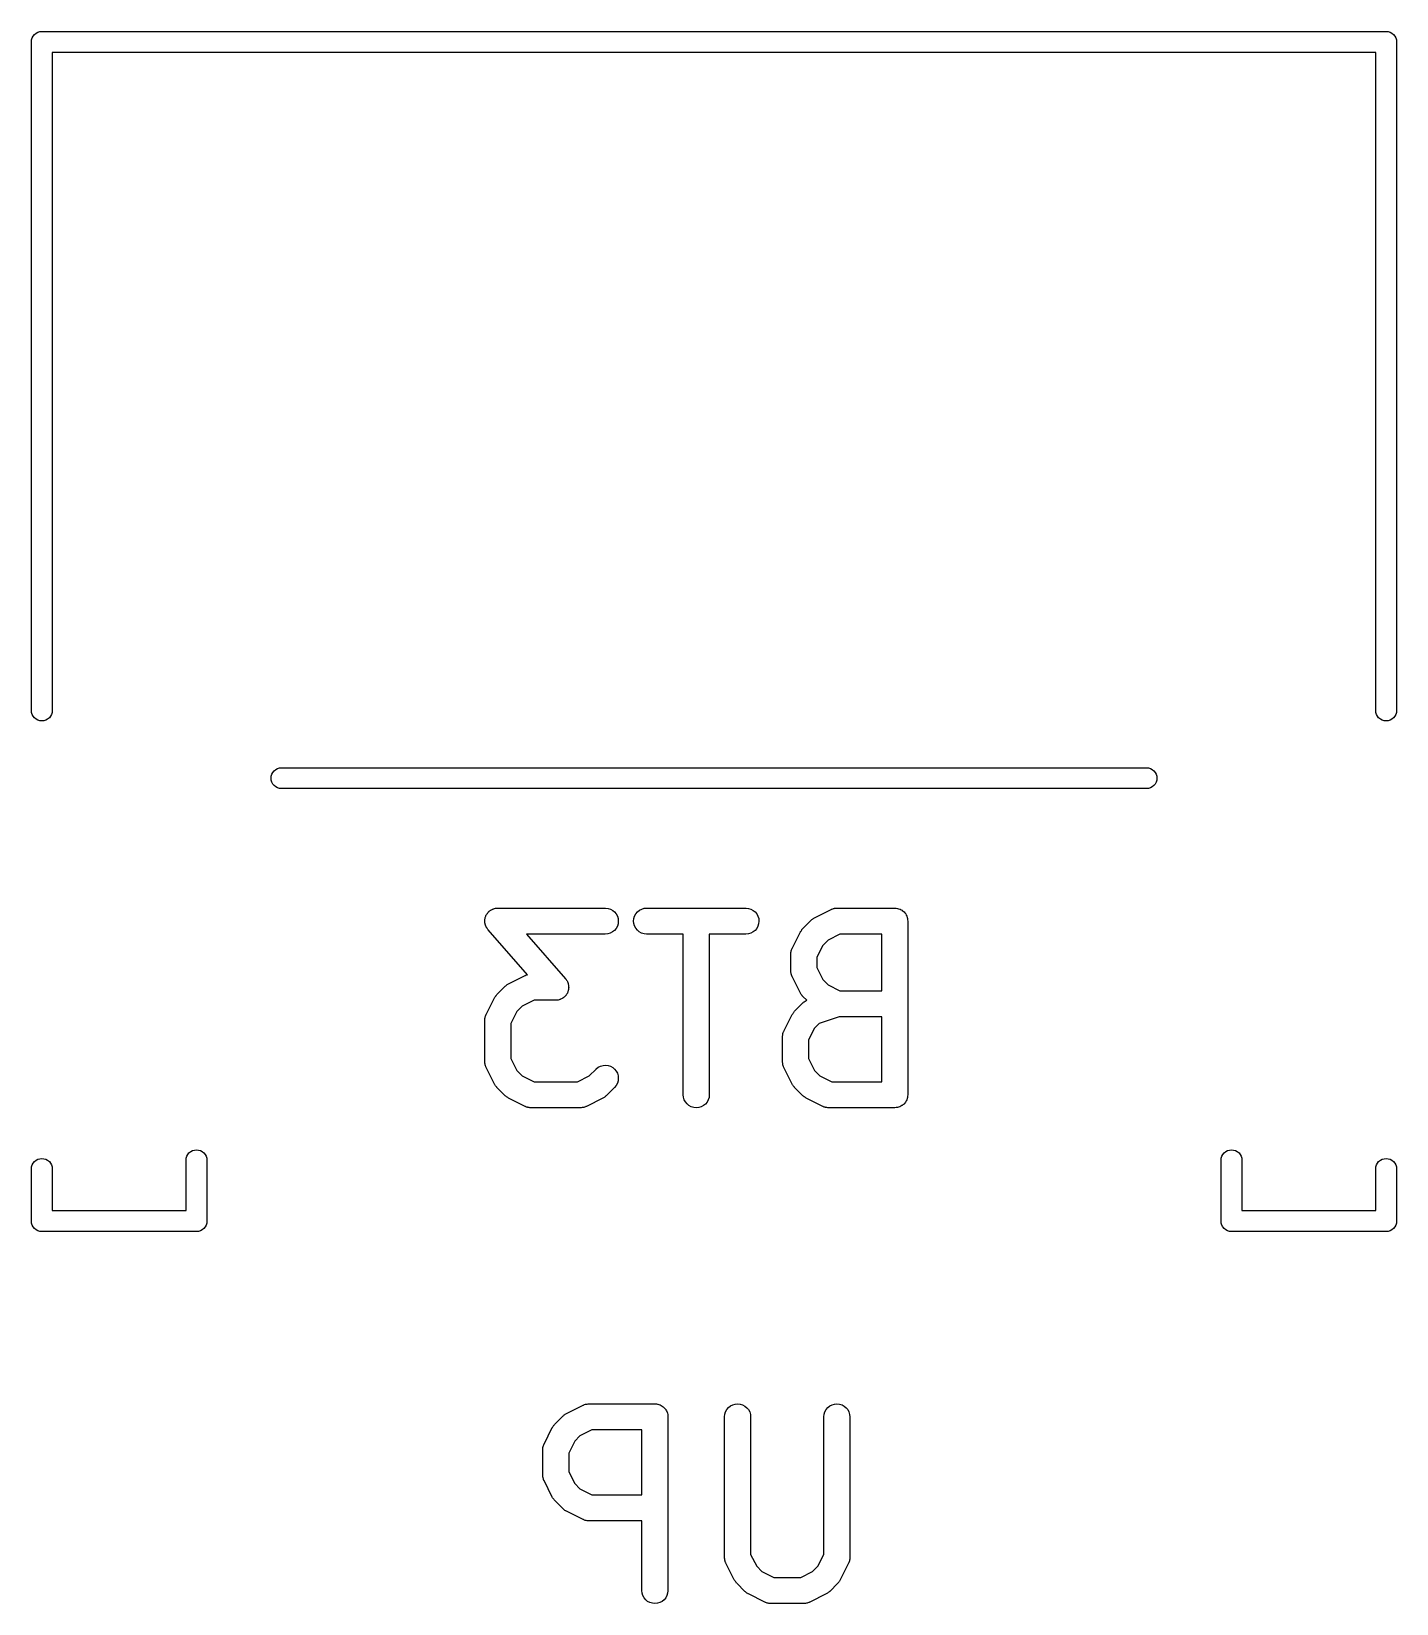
# Model space of a CAD drawing. Extents: x 76.2 to 143.2, y -85.8 to -53.5.
# Drawn here: x 109.93 to 117.79, y -71.42 to -62.36 of the extents above; entities that cross this region are included whole.
import ezdxf

# ---------------------------------------------------------------- set-up
doc = ezdxf.new("R2010")
doc.units = 0
doc.layers.add('BLACK', color=7, linetype='CONTINUOUS')

msp = doc.modelspace()

# ---------------------------------------------------------------- linework, layer by layer
at = {"layer": 'BLACK', "linetype": 'CONTINUOUS'}
for p, q in [((109.957, -62.3739), (109.967, -62.3683)), ((109.967, -62.3683), (109.978, -62.3649)), ((109.978, -62.3649), (109.987, -62.364)), ((109.987, -62.364), (109.99, -62.3637)), ((109.987, -62.364), (109.987, -62.364)), ((109.99, -62.3637), (109.993, -62.364)), ((109.993, -62.364), (117.727, -62.364)), ((117.727, -62.364), (117.73, -62.3637)), ((117.73, -62.3637), (117.733, -62.364)), ((117.733, -62.364), (117.733, -62.364)), ((117.733, -62.364), (117.742, -62.3649)), ((117.742, -62.3649), (117.753, -62.3683)), ((117.753, -62.3683), (117.763, -62.3739)), ((109.93, -62.424), (109.931, -62.4122)), ((109.93, -62.427), (109.93, -62.424)), ((109.93, -66.2769), (109.93, -62.427)), ((109.931, -62.4122), (109.934, -62.4009)), ((109.934, -62.4009), (109.94, -62.3905)), ((109.94, -62.3905), (109.947, -62.3814)), ((109.947, -62.3814), (109.957, -62.3739)), ((117.763, -62.3739), (117.773, -62.3814)), ((117.773, -62.3814), (117.78, -62.3905)), ((117.78, -62.3905), (117.786, -62.4009)), ((117.786, -62.4009), (117.789, -62.4122)), ((117.789, -62.4122), (117.79, -62.424)), ((117.79, -62.424), (117.79, -62.4269)), ((117.79, -62.4269), (117.79, -66.2769)), ((117.67, -62.484), (110.05, -62.484)), ((110.05, -62.484), (110.05, -66.2769)), ((117.67, -66.2769), (117.67, -62.484)), ((109.931, -66.2858), (109.93, -66.2769)), ((109.934, -66.2971), (109.931, -66.2858)), ((109.94, -66.3075), (109.934, -66.2971)), ((109.947, -66.3166), (109.94, -66.3075)), ((109.957, -66.3241), (109.947, -66.3166)), ((109.967, -66.3297), (109.957, -66.3241)), ((109.978, -66.3331), (109.967, -66.3297)), ((109.99, -66.3343), (109.978, -66.3331)), ((110.002, -66.3331), (109.99, -66.3343)), ((110.013, -66.3297), (110.002, -66.3331)), ((110.023, -66.3241), (110.013, -66.3297)), ((110.033, -66.3166), (110.023, -66.3241)), ((110.04, -66.3075), (110.033, -66.3166)), ((110.046, -66.2971), (110.04, -66.3075)), ((110.049, -66.2858), (110.046, -66.2971)), ((110.05, -66.2769), (110.049, -66.2858)), ((117.671, -66.2858), (117.67, -66.2769)), ((117.674, -66.2971), (117.671, -66.2858)), ((117.68, -66.3075), (117.674, -66.2971)), ((117.687, -66.3166), (117.68, -66.3075)), ((117.697, -66.3241), (117.687, -66.3166)), ((117.707, -66.3297), (117.697, -66.3241)), ((117.718, -66.3331), (117.707, -66.3297)), ((117.73, -66.3343), (117.718, -66.3331)), ((117.742, -66.3331), (117.73, -66.3343)), ((117.753, -66.3297), (117.742, -66.3331)), ((117.763, -66.3241), (117.753, -66.3297)), ((117.773, -66.3166), (117.763, -66.3241)), ((117.78, -66.3075), (117.773, -66.3166)), ((117.786, -66.2971), (117.78, -66.3075)), ((117.789, -66.2858), (117.786, -66.2971)), ((117.79, -66.2769), (117.789, -66.2858)), ((111.32, -66.6305), (111.327, -66.6214)), ((111.327, -66.6214), (111.337, -66.6139)), ((111.337, -66.6139), (111.347, -66.6083)), ((111.347, -66.6083), (111.358, -66.6049)), ((111.358, -66.6049), (111.367, -66.604)), ((111.367, -66.604), (116.353, -66.604)), ((116.353, -66.604), (116.362, -66.6049)), ((116.362, -66.6049), (116.373, -66.6083)), ((116.373, -66.6083), (116.383, -66.6139)), ((116.383, -66.6139), (116.393, -66.6214)), ((116.393, -66.6214), (116.4, -66.6305)), ((111.31, -66.664), (111.311, -66.6522)), ((111.311, -66.6758), (111.31, -66.664)), ((111.311, -66.6522), (111.314, -66.6409)), ((111.314, -66.6871), (111.311, -66.6758)), ((111.314, -66.6409), (111.32, -66.6305)), ((111.32, -66.6975), (111.314, -66.6871)), ((111.327, -66.7066), (111.32, -66.6975)), ((111.337, -66.7141), (111.327, -66.7066)), ((111.347, -66.7197), (111.337, -66.7141)), ((116.383, -66.7141), (116.373, -66.7197)), ((116.393, -66.7066), (116.383, -66.7141)), ((116.4, -66.6975), (116.393, -66.7066)), ((116.4, -66.6305), (116.406, -66.6409)), ((116.406, -66.6871), (116.4, -66.6975)), ((116.406, -66.6409), (116.409, -66.6522)), ((116.409, -66.6758), (116.406, -66.6871)), ((116.409, -66.6522), (116.41, -66.664)), ((116.41, -66.664), (116.409, -66.6758)), ((111.358, -66.7231), (111.347, -66.7197)), ((111.367, -66.724), (111.358, -66.7231)), ((116.353, -66.724), (111.367, -66.724)), ((116.362, -66.7231), (116.353, -66.724)), ((116.373, -66.7197), (116.362, -66.7231)), ((112.553, -67.4446), (112.555, -67.4426)), ((112.555, -67.4426), (112.556, -67.4404)), ((112.556, -67.4404), (112.559, -67.437)), ((112.559, -67.437), (112.562, -67.4334)), ((112.562, -67.4334), (112.565, -67.4317)), ((112.565, -67.4317), (112.566, -67.4298)), ((112.566, -67.4298), (112.57, -67.4271)), ((112.57, -67.4271), (112.574, -67.4241)), ((112.574, -67.4241), (112.576, -67.4229)), ((112.576, -67.4229), (112.578, -67.4214)), ((112.578, -67.4214), (112.583, -67.4194)), ((112.583, -67.4194), (112.587, -67.4172)), ((112.587, -67.4172), (112.589, -67.4165)), ((112.589, -67.4165), (112.592, -67.4154)), ((112.592, -67.4154), (112.596, -67.4144)), ((112.596, -67.4144), (112.601, -67.413)), ((112.601, -67.413), (112.603, -67.4128)), ((112.603, -67.4128), (112.606, -67.4122)), ((112.606, -67.4122), (112.611, -67.412)), ((112.611, -67.412), (112.615, -67.4116)), ((112.615, -67.4116), (113.234, -67.4116)), ((113.234, -67.4116), (113.235, -67.4116)), ((113.235, -67.4116), (113.25, -67.4132)), ((113.25, -67.4132), (113.264, -67.4176)), ((113.264, -67.4176), (113.277, -67.4247)), ((113.277, -67.4247), (113.288, -67.4341)), ((113.288, -67.4341), (113.297, -67.4455)), ((113.41, -67.4446), (113.42, -67.4334)), ((113.42, -67.4334), (113.431, -67.4241)), ((113.431, -67.4241), (113.444, -67.4172)), ((113.444, -67.4172), (113.458, -67.413)), ((113.458, -67.413), (113.472, -67.4116)), ((113.472, -67.4116), (114.044, -67.4116)), ((114.044, -67.4116), (114.045, -67.4116)), ((114.045, -67.4116), (114.059, -67.4132)), ((114.059, -67.4132), (114.073, -67.4176)), ((114.073, -67.4176), (114.086, -67.4247)), ((114.086, -67.4247), (114.097, -67.4341)), ((114.097, -67.4341), (114.107, -67.4455)), ((114.439, -67.4671), (114.534, -67.4195)), ((114.534, -67.4195), (114.535, -67.419)), ((114.535, -67.419), (114.537, -67.4183)), ((114.537, -67.4183), (114.539, -67.4172)), ((114.539, -67.4172), (114.544, -67.4158)), ((114.544, -67.4158), (114.549, -67.414)), ((114.549, -67.414), (114.551, -67.4136)), ((114.551, -67.4136), (114.553, -67.413)), ((114.553, -67.413), (114.558, -67.4125)), ((114.558, -67.4125), (114.563, -67.4117)), ((114.563, -67.4117), (114.566, -67.4118)), ((114.566, -67.4118), (114.568, -67.4116)), ((114.568, -67.4116), (114.901, -67.4116)), ((114.901, -67.4116), (114.902, -67.4116)), ((114.902, -67.4116), (114.902, -67.4116)), ((114.902, -67.4116), (114.902, -67.4116)), ((114.902, -67.4116), (114.902, -67.4116)), ((114.902, -67.4116), (114.909, -67.4124)), ((114.909, -67.4124), (114.916, -67.4131)), ((114.916, -67.4131), (114.916, -67.4132)), ((114.916, -67.4132), (114.917, -67.4132)), ((114.917, -67.4132), (114.923, -67.4153)), ((114.923, -67.4153), (114.93, -67.4174)), ((114.93, -67.4174), (114.93, -67.4176)), ((114.93, -67.4176), (114.931, -67.4176)), ((114.931, -67.4176), (114.937, -67.4211)), ((114.937, -67.4211), (114.943, -67.4244)), ((114.943, -67.4244), (114.943, -67.4246)), ((114.943, -67.4246), (114.943, -67.4247)), ((114.943, -67.4247), (114.949, -67.4292)), ((114.949, -67.4292), (114.954, -67.4337)), ((114.954, -67.4337), (114.954, -67.4339)), ((114.954, -67.4339), (114.955, -67.4341)), ((114.955, -67.4341), (114.959, -67.4396)), ((114.959, -67.4396), (114.964, -67.4451)), ((112.54, -67.4861), (112.541, -67.4834)), ((112.541, -67.4907), (112.54, -67.4861)), ((112.541, -67.4762), (112.542, -67.4715)), ((112.541, -67.4808), (112.541, -67.4762)), ((112.541, -67.4834), (112.541, -67.4808)), ((112.541, -67.4954), (112.541, -67.4907)), ((112.541, -67.498), (112.541, -67.4954)), ((112.542, -67.5006), (112.541, -67.498)), ((112.542, -67.4715), (112.543, -67.469)), ((112.543, -67.5052), (112.542, -67.5006)), ((112.543, -67.4664), (112.545, -67.462)), ((112.543, -67.469), (112.543, -67.4664)), ((112.544, -67.5097), (112.543, -67.5052)), ((112.545, -67.5121), (112.544, -67.5097)), ((112.545, -67.462), (112.546, -67.4575)), ((112.546, -67.5147), (112.545, -67.5121)), ((112.546, -67.4575), (112.547, -67.4552)), ((112.548, -67.5188), (112.546, -67.5147)), ((112.547, -67.4552), (112.548, -67.4527)), ((112.548, -67.4527), (112.551, -67.4488)), ((112.55, -67.5232), (112.548, -67.5188)), ((112.551, -67.5253), (112.55, -67.5232)), ((112.551, -67.4488), (112.553, -67.4446)), ((112.553, -67.5276), (112.551, -67.5253)), ((112.556, -67.5313), (112.553, -67.5276)), ((112.558, -67.5352), (112.556, -67.5313)), ((113.297, -67.5285), (113.287, -67.5398)), ((113.297, -67.4455), (113.304, -67.4585)), ((113.304, -67.5156), (113.297, -67.5285)), ((113.304, -67.4585), (113.308, -67.4725)), ((113.308, -67.5017), (113.304, -67.5156)), ((113.308, -67.4725), (113.309, -67.4871)), ((113.309, -67.4871), (113.308, -67.5017)), ((113.397, -67.4861), (113.399, -67.4715)), ((113.399, -67.5006), (113.397, -67.4861)), ((113.399, -67.4715), (113.403, -67.4575)), ((113.403, -67.5147), (113.399, -67.5006)), ((113.403, -67.4575), (113.41, -67.4446)), ((113.41, -67.5276), (113.403, -67.5147)), ((113.419, -67.5391), (113.41, -67.5276)), ((114.106, -67.5285), (114.097, -67.5398)), ((114.113, -67.5156), (114.106, -67.5285)), ((114.107, -67.4455), (114.113, -67.4585)), ((114.113, -67.4585), (114.118, -67.4725)), ((114.117, -67.5017), (114.113, -67.5156)), ((114.119, -67.4871), (114.117, -67.5017)), ((114.118, -67.4725), (114.119, -67.4871)), ((114.366, -67.5351), (114.369, -67.532)), ((114.369, -67.532), (114.372, -67.5288)), ((114.372, -67.5288), (114.419, -67.4812)), ((114.419, -67.4812), (114.42, -67.4804)), ((114.42, -67.4804), (114.423, -67.4778)), ((114.423, -67.4778), (114.427, -67.4749)), ((114.427, -67.4749), (114.429, -67.4732)), ((114.429, -67.4732), (114.432, -67.4713)), ((114.432, -67.4713), (114.435, -67.4694)), ((114.435, -67.4694), (114.439, -67.4671)), ((114.964, -67.4451), (114.964, -67.4453)), ((114.964, -67.4453), (114.964, -67.4455)), ((114.964, -67.4455), (114.967, -67.4518)), ((114.967, -67.4518), (114.97, -67.458)), ((114.97, -67.458), (114.97, -67.4583)), ((114.97, -67.4583), (114.971, -67.4585)), ((114.971, -67.4585), (114.973, -67.4653)), ((114.973, -67.4653), (114.975, -67.472)), ((114.975, -67.472), (114.975, -67.4723)), ((114.975, -67.4723), (114.975, -67.4725)), ((114.975, -67.4725), (114.975, -67.4796)), ((114.975, -67.4796), (114.976, -67.4866)), ((114.976, -67.4866), (114.976, -68.4866)), ((112.559, -67.536), (112.558, -67.5352)), ((112.786, -67.7953), (112.559, -67.536)), ((113.234, -67.5616), (112.781, -67.5616)), ((112.781, -67.5616), (113.005, -67.8181)), ((113.249, -67.5602), (113.234, -67.5616)), ((113.263, -67.5559), (113.249, -67.5602)), ((113.276, -67.549), (113.263, -67.5559)), ((113.287, -67.5398), (113.276, -67.549)), ((113.43, -67.5485), (113.419, -67.5391)), ((113.443, -67.5555), (113.43, -67.5485)), ((113.457, -67.5599), (113.443, -67.5555)), ((113.471, -67.5616), (113.457, -67.5599)), ((113.472, -67.5616), (113.471, -67.5616)), ((113.683, -67.5616), (113.472, -67.5616)), ((113.683, -68.4866), (113.683, -67.5616)), ((114.044, -67.5616), (113.833, -67.5616)), ((113.833, -67.5616), (113.833, -68.4866)), ((114.058, -67.5602), (114.044, -67.5616)), ((114.072, -67.5559), (114.058, -67.5602)), ((114.085, -67.549), (114.072, -67.5559)), ((114.097, -67.5398), (114.085, -67.549)), ((114.31, -67.6435), (114.358, -67.5483)), ((114.358, -67.5473), (114.361, -67.5438)), ((114.358, -67.5483), (114.358, -67.5473)), ((114.361, -67.5438), (114.363, -67.5401)), ((114.363, -67.5401), (114.365, -67.5377)), ((114.365, -67.5377), (114.366, -67.5351)), ((114.517, -67.5958), (114.486, -67.6262)), ((114.585, -67.5616), (114.517, -67.5958)), ((114.826, -67.5616), (114.585, -67.5616)), ((114.826, -67.8878), (114.826, -67.5616)), ((114.302, -67.6716), (114.303, -67.6666)), ((114.302, -67.6738), (114.302, -67.6716)), ((114.302, -67.676), (114.302, -67.6738)), ((114.302, -67.6771), (114.302, -67.676)), ((114.302, -67.7723), (114.302, -67.6771)), ((114.303, -67.6666), (114.304, -67.6615)), ((114.304, -67.6615), (114.305, -67.6594)), ((114.305, -67.6572), (114.307, -67.6524)), ((114.305, -67.6594), (114.305, -67.6572)), ((114.307, -67.6524), (114.308, -67.6475)), ((114.308, -67.6475), (114.309, -67.6456)), ((114.309, -67.6456), (114.31, -67.6435)), ((114.486, -67.6262), (114.452, -67.6948)), ((114.452, -67.6948), (114.452, -67.7546)), ((112.677, -67.8481), (112.772, -67.8005)), ((112.772, -67.8005), (112.773, -67.8)), ((112.773, -67.8), (112.775, -67.7992)), ((112.775, -67.7992), (112.777, -67.7982)), ((112.777, -67.7982), (112.782, -67.7967)), ((112.782, -67.7967), (112.786, -67.7953)), ((114.302, -67.7745), (114.302, -67.7723)), ((114.302, -67.7767), (114.302, -67.7745)), ((114.303, -67.7818), (114.302, -67.7767)), ((114.304, -67.7869), (114.303, -67.7818)), ((114.304, -67.789), (114.304, -67.7869)), ((114.305, -67.7912), (114.304, -67.789)), ((114.306, -67.796), (114.305, -67.7912)), ((114.308, -67.8009), (114.306, -67.796)), ((114.309, -67.8028), (114.308, -67.8009)), ((114.31, -67.8049), (114.309, -67.8028)), ((114.452, -67.7546), (114.486, -67.8231)), ((112.61, -67.9097), (112.658, -67.8621)), ((112.658, -67.8614), (112.662, -67.8588)), ((112.658, -67.8621), (112.658, -67.8614)), ((112.662, -67.8588), (112.665, -67.8559)), ((112.665, -67.8559), (112.667, -67.8542)), ((112.667, -67.8542), (112.67, -67.8523)), ((112.67, -67.8523), (112.673, -67.8503)), ((112.673, -67.8503), (112.677, -67.8481)), ((113.005, -67.8181), (113.006, -67.8189)), ((113.006, -67.8189), (113.008, -67.8228)), ((113.008, -67.8228), (113.011, -67.8265)), ((113.011, -67.8265), (113.013, -67.8288)), ((113.013, -67.8288), (113.014, -67.831)), ((113.014, -67.831), (113.016, -67.8353)), ((113.016, -67.8353), (113.018, -67.8394)), ((113.018, -67.8394), (113.019, -67.842)), ((113.019, -67.8921), (113.018, -67.8966)), ((113.019, -67.842), (113.02, -67.8444)), ((113.021, -67.8877), (113.019, -67.8921)), ((113.02, -67.8444), (113.021, -67.849)), ((113.021, -67.849), (113.022, -67.8535)), ((113.022, -67.8826), (113.021, -67.8851)), ((113.021, -67.8851), (113.021, -67.8877)), ((113.022, -67.8535), (113.023, -67.8561)), ((113.023, -67.8779), (113.022, -67.8826)), ((113.023, -67.8561), (113.023, -67.8587)), ((113.023, -67.8587), (113.023, -67.8634)), ((113.023, -67.8634), (113.024, -67.8681)), ((113.024, -67.8681), (113.023, -67.8707)), ((113.023, -67.8707), (113.023, -67.8733)), ((113.023, -67.8733), (113.023, -67.8779)), ((114.31, -67.8058), (114.31, -67.8049)), ((114.358, -67.9011), (114.31, -67.8058)), ((114.486, -67.8231), (114.517, -67.8535)), ((114.517, -67.8535), (114.585, -67.8878)), ((114.585, -67.8878), (114.826, -67.8878)), ((112.548, -68.0245), (112.596, -67.9292)), ((112.596, -67.9283), (112.599, -67.9248)), ((112.596, -67.9292), (112.596, -67.9283)), ((112.599, -67.9248), (112.601, -67.921)), ((112.601, -67.921), (112.603, -67.9186)), ((112.603, -67.9186), (112.604, -67.916)), ((112.604, -67.916), (112.607, -67.913)), ((112.607, -67.913), (112.61, -67.9097)), ((112.755, -67.9768), (112.725, -68.0072)), ((112.824, -67.9425), (112.755, -67.9768)), ((112.949, -67.9425), (112.824, -67.9425)), ((112.953, -67.9421), (112.949, -67.9425)), ((112.958, -67.9419), (112.953, -67.9421)), ((112.961, -67.9414), (112.958, -67.9419)), ((112.963, -67.9411), (112.961, -67.9414)), ((112.968, -67.9397), (112.963, -67.9411)), ((112.972, -67.9387), (112.968, -67.9397)), ((112.975, -67.9376), (112.972, -67.9387)), ((112.977, -67.9369), (112.975, -67.9376)), ((112.981, -67.9347), (112.977, -67.9369)), ((112.986, -67.9328), (112.981, -67.9347)), ((112.988, -67.9312), (112.986, -67.9328)), ((112.99, -67.93), (112.988, -67.9312)), ((112.994, -67.927), (112.99, -67.93)), ((112.998, -67.9243), (112.994, -67.927)), ((112.999, -67.9224), (112.998, -67.9243)), ((113.002, -67.9208), (112.999, -67.9224)), ((113.005, -67.9171), (113.002, -67.9208)), ((113.008, -67.9137), (113.005, -67.9171)), ((113.009, -67.9115), (113.008, -67.9137)), ((113.011, -67.9095), (113.009, -67.9115)), ((113.013, -67.9053), (113.011, -67.9095)), ((113.016, -67.9014), (113.013, -67.9053)), ((113.017, -67.8989), (113.016, -67.9014)), ((113.018, -67.8966), (113.017, -67.8989)), ((114.324, -68.005), (114.372, -67.9574)), ((114.36, -67.9046), (114.358, -67.9011)), ((114.362, -67.9084), (114.36, -67.9046)), ((114.364, -67.9108), (114.362, -67.9084)), ((114.366, -67.9135), (114.364, -67.9108)), ((114.368, -67.9165), (114.366, -67.9135)), ((114.371, -67.9198), (114.368, -67.9165)), ((114.372, -67.9206), (114.371, -67.9198)), ((114.394, -67.9425), (114.372, -67.9206)), ((114.372, -67.9574), (114.373, -67.9566)), ((114.373, -67.9566), (114.374, -67.9552)), ((114.374, -67.9552), (114.376, -67.9536)), ((114.376, -67.9536), (114.38, -67.9507)), ((114.38, -67.9507), (114.384, -67.9475)), ((114.384, -67.9475), (114.386, -67.9465)), ((114.386, -67.9465), (114.388, -67.9452)), ((114.388, -67.9452), (114.392, -67.9431)), ((114.392, -67.9431), (114.394, -67.9425)), ((112.54, -68.057), (112.541, -68.0548)), ((112.54, -68.058), (112.54, -68.057)), ((112.54, -68.2961), (112.54, -68.058)), ((112.541, -68.0475), (112.542, -68.0424)), ((112.541, -68.0526), (112.541, -68.0475)), ((112.541, -68.0548), (112.541, -68.0526)), ((112.542, -68.0424), (112.543, -68.0403)), ((112.543, -68.0381), (112.545, -68.0333)), ((112.543, -68.0403), (112.543, -68.0381)), ((112.545, -68.0333), (112.546, -68.0285)), ((112.546, -68.0285), (112.547, -68.0265)), ((112.547, -68.0265), (112.548, -68.0245)), ((112.725, -68.0072), (112.69, -68.0757)), ((112.69, -68.0757), (112.69, -68.2784)), ((114.263, -68.1197), (114.31, -68.0245)), ((114.31, -68.0245), (114.311, -68.0235)), ((114.311, -68.0235), (114.313, -68.02)), ((114.313, -68.02), (114.315, -68.0163)), ((114.315, -68.0163), (114.317, -68.0139)), ((114.317, -68.0139), (114.319, -68.0113)), ((114.319, -68.0113), (114.322, -68.0082)), ((114.322, -68.0082), (114.324, -68.005)), ((114.465, -68.0759), (114.439, -68.1024)), ((114.58, -68.0378), (114.465, -68.0759)), ((114.826, -68.0378), (114.58, -68.0378)), ((114.826, -68.4116), (114.826, -68.0378)), ((114.255, -68.1478), (114.256, -68.1427)), ((114.255, -68.15), (114.255, -68.1478)), ((114.255, -68.1522), (114.255, -68.15)), ((114.255, -68.1532), (114.255, -68.1522)), ((114.255, -68.2961), (114.255, -68.1532)), ((114.256, -68.1377), (114.257, -68.1356)), ((114.256, -68.1427), (114.256, -68.1377)), ((114.257, -68.1334), (114.259, -68.1286)), ((114.257, -68.1356), (114.257, -68.1334)), ((114.259, -68.1286), (114.261, -68.1237)), ((114.261, -68.1237), (114.262, -68.1218)), ((114.262, -68.1218), (114.263, -68.1197)), ((114.439, -68.1024), (114.405, -68.171)), ((114.405, -68.171), (114.405, -68.2784)), ((112.541, -68.2983), (112.54, -68.2961)), ((112.54, -68.3005), (112.541, -68.2983)), ((112.541, -68.3056), (112.54, -68.3005)), ((112.542, -68.3107), (112.541, -68.3056)), ((112.542, -68.3128), (112.542, -68.3107)), ((112.543, -68.315), (112.542, -68.3128)), ((112.545, -68.3198), (112.543, -68.315)), ((112.546, -68.3247), (112.545, -68.3198)), ((112.547, -68.3266), (112.546, -68.3247)), ((112.548, -68.3287), (112.547, -68.3266)), ((112.548, -68.3296), (112.548, -68.3287)), ((112.596, -68.4249), (112.548, -68.3296)), ((112.69, -68.2784), (112.725, -68.3469)), ((112.725, -68.3469), (112.755, -68.3773)), ((113.142, -68.3773), (113.181, -68.3383)), ((113.181, -68.3383), (113.182, -68.3376)), ((113.182, -68.3376), (113.194, -68.3284)), ((113.194, -68.3284), (113.207, -68.3217)), ((113.207, -68.3217), (113.221, -68.3176)), ((113.221, -68.3176), (113.235, -68.3163)), ((113.235, -68.3163), (113.25, -68.3179)), ((113.25, -68.3179), (113.264, -68.3223)), ((113.264, -68.3223), (113.277, -68.3293)), ((113.277, -68.3293), (113.288, -68.3387)), ((113.288, -68.3387), (113.297, -68.3501)), ((114.255, -68.2983), (114.255, -68.2961)), ((114.255, -68.3005), (114.255, -68.2983)), ((114.256, -68.3056), (114.255, -68.3005)), ((114.256, -68.3107), (114.256, -68.3056)), ((114.257, -68.3128), (114.256, -68.3107)), ((114.257, -68.315), (114.257, -68.3128)), ((114.259, -68.3198), (114.257, -68.315)), ((114.26, -68.3247), (114.259, -68.3198)), ((114.261, -68.3266), (114.26, -68.3247)), ((114.262, -68.3287), (114.261, -68.3266)), ((114.263, -68.3296), (114.262, -68.3287)), ((114.31, -68.4249), (114.263, -68.3296)), ((114.405, -68.2784), (114.439, -68.3469)), ((114.439, -68.3469), (114.469, -68.3773)), ((112.598, -68.4285), (112.596, -68.4249)), ((112.6, -68.4322), (112.598, -68.4285)), ((112.602, -68.4346), (112.6, -68.4322)), ((112.604, -68.4373), (112.602, -68.4346)), ((112.607, -68.4403), (112.604, -68.4373)), ((112.755, -68.3773), (112.824, -68.4116)), ((112.824, -68.4116), (113.074, -68.4116)), ((113.074, -68.4116), (113.142, -68.3773)), ((113.297, -68.4331), (113.287, -68.4444)), ((113.297, -68.3501), (113.304, -68.363)), ((113.304, -68.4202), (113.297, -68.4331)), ((113.304, -68.363), (113.308, -68.377)), ((113.308, -68.4062), (113.304, -68.4202)), ((113.308, -68.377), (113.309, -68.3916)), ((113.309, -68.3916), (113.308, -68.4062)), ((114.312, -68.4285), (114.31, -68.4249)), ((114.314, -68.4322), (114.312, -68.4285)), ((114.316, -68.4346), (114.314, -68.4322)), ((114.318, -68.4373), (114.316, -68.4346)), ((114.321, -68.4403), (114.318, -68.4373)), ((114.469, -68.3773), (114.538, -68.4116)), ((114.538, -68.4116), (114.826, -68.4116)), ((112.609, -68.4436), (112.607, -68.4403)), ((112.61, -68.4444), (112.609, -68.4436)), ((112.658, -68.492), (112.61, -68.4444)), ((112.661, -68.4947), (112.658, -68.492)), ((112.664, -68.4976), (112.661, -68.4947)), ((112.666, -68.4993), (112.664, -68.4976)), ((112.669, -68.5013), (112.666, -68.4993)), ((112.673, -68.5033), (112.669, -68.5013)), ((112.676, -68.5056), (112.673, -68.5033)), ((112.677, -68.506), (112.676, -68.5056)), ((112.772, -68.5537), (112.677, -68.506)), ((113.22, -68.506), (113.125, -68.5537)), ((113.224, -68.5038), (113.22, -68.506)), ((113.228, -68.5019), (113.224, -68.5038)), ((113.23, -68.4999), (113.228, -68.5019)), ((113.233, -68.4983), (113.23, -68.4999)), ((113.236, -68.4954), (113.233, -68.4983)), ((113.239, -68.4927), (113.236, -68.4954)), ((113.24, -68.492), (113.239, -68.4927)), ((113.287, -68.4444), (113.24, -68.492)), ((113.685, -68.5011), (113.683, -68.4866)), ((113.689, -68.5152), (113.685, -68.5011)), ((113.696, -68.5281), (113.689, -68.5152)), ((113.705, -68.5394), (113.696, -68.5281)), ((113.827, -68.5161), (113.82, -68.529)), ((113.832, -68.5022), (113.827, -68.5161)), ((113.833, -68.4876), (113.832, -68.5022)), ((113.833, -68.4866), (113.833, -68.4876)), ((114.323, -68.4436), (114.321, -68.4403)), ((114.324, -68.4444), (114.323, -68.4436)), ((114.372, -68.492), (114.324, -68.4444)), ((114.375, -68.4947), (114.372, -68.492)), ((114.378, -68.4976), (114.375, -68.4947)), ((114.381, -68.4993), (114.378, -68.4976)), ((114.383, -68.5013), (114.381, -68.4993)), ((114.387, -68.5033), (114.383, -68.5013)), ((114.39, -68.5056), (114.387, -68.5033)), ((114.391, -68.506), (114.39, -68.5056)), ((114.487, -68.5537), (114.391, -68.506)), ((114.967, -68.5223), (114.963, -68.5285)), ((114.963, -68.5285), (114.963, -68.5287)), ((114.963, -68.5287), (114.963, -68.529)), ((114.97, -68.5161), (114.967, -68.5223)), ((114.972, -68.5089), (114.97, -68.5156)), ((114.97, -68.5156), (114.97, -68.5159)), ((114.97, -68.5159), (114.97, -68.5161)), ((114.974, -68.5022), (114.972, -68.5089)), ((114.975, -68.5017), (114.974, -68.5019)), ((114.974, -68.5019), (114.974, -68.5022)), ((114.976, -68.4876), (114.975, -68.4947)), ((114.975, -68.4947), (114.975, -68.5017)), ((114.976, -68.4866), (114.976, -68.4871)), ((114.976, -68.4871), (114.976, -68.4871)), ((114.976, -68.4871), (114.976, -68.4871)), ((114.976, -68.4871), (114.976, -68.4876)), ((112.774, -68.5545), (112.772, -68.5537)), ((112.776, -68.5555), (112.774, -68.5545)), ((112.781, -68.5571), (112.776, -68.5555)), ((112.786, -68.5589), (112.781, -68.5571)), ((112.788, -68.5593), (112.786, -68.5589)), ((112.79, -68.5599), (112.788, -68.5593)), ((112.795, -68.5605), (112.79, -68.5599)), ((112.8, -68.5614), (112.795, -68.5605)), ((112.803, -68.5613), (112.8, -68.5614)), ((112.805, -68.5616), (112.803, -68.5613)), ((112.806, -68.5616), (112.805, -68.5616)), ((113.092, -68.5616), (112.806, -68.5616)), ((113.094, -68.5614), (113.092, -68.5616)), ((113.096, -68.5615), (113.094, -68.5614)), ((113.101, -68.5607), (113.096, -68.5615)), ((113.106, -68.5602), (113.101, -68.5607)), ((113.108, -68.5595), (113.106, -68.5602)), ((113.11, -68.5592), (113.108, -68.5595)), ((113.115, -68.5574), (113.11, -68.5592)), ((113.12, -68.5559), (113.115, -68.5574)), ((113.122, -68.5549), (113.12, -68.5559)), ((113.124, -68.5541), (113.122, -68.5549)), ((113.125, -68.5537), (113.124, -68.5541)), ((113.716, -68.5488), (113.705, -68.5394)), ((113.729, -68.5557), (113.716, -68.5488)), ((113.743, -68.56), (113.729, -68.5557)), ((113.758, -68.5616), (113.743, -68.56)), ((113.772, -68.5603), (113.758, -68.5616)), ((113.786, -68.5561), (113.772, -68.5603)), ((113.799, -68.5493), (113.786, -68.5561)), ((113.811, -68.5402), (113.799, -68.5493)), ((113.82, -68.529), (113.811, -68.5402)), ((114.489, -68.5545), (114.487, -68.5537)), ((114.491, -68.5555), (114.489, -68.5545)), ((114.495, -68.5571), (114.491, -68.5555)), ((114.5, -68.5589), (114.495, -68.5571)), ((114.502, -68.5593), (114.5, -68.5589)), ((114.505, -68.5599), (114.502, -68.5593)), ((114.51, -68.5605), (114.505, -68.5599)), ((114.515, -68.5614), (114.51, -68.5605)), ((114.517, -68.5613), (114.515, -68.5614)), ((114.519, -68.5616), (114.517, -68.5613)), ((114.52, -68.5616), (114.519, -68.5616)), ((114.901, -68.5616), (114.52, -68.5616)), ((114.908, -68.5609), (114.901, -68.5616)), ((114.915, -68.5603), (114.908, -68.5609)), ((114.916, -68.5602), (114.915, -68.5602)), ((114.915, -68.5602), (114.915, -68.5603)), ((114.922, -68.5581), (114.916, -68.5602)), ((114.929, -68.5561), (114.922, -68.5581)), ((114.93, -68.5559), (114.929, -68.556)), ((114.929, -68.556), (114.929, -68.5561)), ((114.936, -68.5526), (114.93, -68.5559)), ((114.942, -68.5493), (114.936, -68.5526)), ((114.943, -68.549), (114.942, -68.5492)), ((114.942, -68.5492), (114.942, -68.5493)), ((114.948, -68.5446), (114.943, -68.549)), ((114.954, -68.5402), (114.948, -68.5446)), ((114.958, -68.5344), (114.954, -68.5398)), ((114.954, -68.5398), (114.954, -68.54)), ((114.954, -68.54), (114.954, -68.5402)), ((114.963, -68.529), (114.958, -68.5344)), ((109.931, -68.9022), (109.934, -68.8909)), ((109.934, -68.8909), (109.94, -68.8805)), ((109.94, -68.8805), (109.947, -68.8714)), ((109.947, -68.8714), (109.957, -68.8639)), ((109.957, -68.8639), (109.967, -68.8583)), ((109.967, -68.8583), (109.978, -68.8549)), ((109.978, -68.8549), (109.99, -68.8537)), ((109.99, -68.8537), (110.002, -68.8549)), ((110.002, -68.8549), (110.013, -68.8583)), ((110.013, -68.8583), (110.023, -68.8639)), ((110.023, -68.8639), (110.033, -68.8714)), ((110.033, -68.8714), (110.04, -68.8805)), ((110.04, -68.8805), (110.046, -68.8909)), ((110.046, -68.8909), (110.049, -68.9022)), ((110.82, -68.8611), (110.821, -68.8522)), ((110.82, -69.154), (110.82, -68.8611)), ((110.821, -68.8522), (110.824, -68.8409)), ((110.824, -68.8409), (110.83, -68.8305)), ((110.83, -68.8305), (110.837, -68.8214)), ((110.837, -68.8214), (110.847, -68.8139)), ((110.847, -68.8139), (110.857, -68.8083)), ((110.857, -68.8083), (110.868, -68.8049)), ((110.868, -68.8049), (110.88, -68.8037)), ((110.88, -68.8037), (110.892, -68.8049)), ((110.892, -68.8049), (110.903, -68.8083)), ((110.903, -68.8083), (110.913, -68.8139)), ((110.913, -68.8139), (110.923, -68.8214)), ((110.923, -68.8214), (110.93, -68.8305)), ((110.93, -68.8305), (110.936, -68.8409)), ((110.936, -68.8409), (110.939, -68.8522)), ((110.939, -68.8522), (110.94, -68.8611)), ((110.94, -68.8611), (110.94, -69.2111)), ((116.78, -68.8611), (116.781, -68.8522)), ((116.78, -69.2111), (116.78, -68.8611)), ((116.781, -68.8522), (116.784, -68.8409)), ((116.784, -68.8409), (116.79, -68.8305)), ((116.79, -68.8305), (116.797, -68.8214)), ((116.797, -68.8214), (116.807, -68.8139)), ((116.807, -68.8139), (116.817, -68.8083)), ((116.817, -68.8083), (116.828, -68.8049)), ((116.828, -68.8049), (116.84, -68.8037)), ((116.84, -68.8037), (116.852, -68.8049)), ((116.852, -68.8049), (116.863, -68.8083)), ((116.863, -68.8083), (116.873, -68.8139)), ((116.873, -68.8139), (116.883, -68.8214)), ((116.883, -68.8214), (116.89, -68.8305)), ((116.89, -68.8305), (116.896, -68.8409)), ((116.896, -68.8409), (116.899, -68.8522)), ((116.899, -68.8522), (116.9, -68.8611)), ((116.9, -68.8611), (116.9, -69.154)), ((117.671, -68.9022), (117.674, -68.8909)), ((117.674, -68.8909), (117.68, -68.8805)), ((117.68, -68.8805), (117.687, -68.8714)), ((117.687, -68.8714), (117.697, -68.8639)), ((117.697, -68.8639), (117.707, -68.8583)), ((117.707, -68.8583), (117.718, -68.8549)), ((117.718, -68.8549), (117.73, -68.8537)), ((117.73, -68.8537), (117.742, -68.8549)), ((117.742, -68.8549), (117.753, -68.8583)), ((117.753, -68.8583), (117.763, -68.8639)), ((117.763, -68.8639), (117.773, -68.8714)), ((117.773, -68.8714), (117.78, -68.8805)), ((117.78, -68.8805), (117.786, -68.8909)), ((117.786, -68.8909), (117.789, -68.9022)), ((109.93, -68.9111), (109.931, -68.9022)), ((109.93, -69.211), (109.93, -68.9111)), ((110.049, -68.9022), (110.05, -68.9111)), ((110.05, -68.9111), (110.05, -69.154)), ((117.67, -68.9111), (117.671, -68.9022)), ((117.67, -69.154), (117.67, -68.9111)), ((117.789, -68.9022), (117.79, -68.9111)), ((117.79, -68.9111), (117.79, -69.2111)), ((110.05, -69.154), (110.82, -69.154)), ((116.9, -69.154), (117.67, -69.154)), ((109.93, -69.214), (109.93, -69.211)), ((109.931, -69.2258), (109.93, -69.214)), ((109.934, -69.2371), (109.931, -69.2258)), ((109.94, -69.2475), (109.934, -69.2371)), ((109.947, -69.2566), (109.94, -69.2475)), ((110.93, -69.2475), (110.923, -69.2566)), ((110.936, -69.2371), (110.93, -69.2475)), ((110.939, -69.2258), (110.936, -69.2371)), ((110.94, -69.214), (110.939, -69.2258)), ((110.94, -69.2111), (110.94, -69.214)), ((116.78, -69.214), (116.78, -69.2111)), ((116.781, -69.2258), (116.78, -69.214)), ((116.784, -69.2371), (116.781, -69.2258)), ((116.788, -69.2434), (116.784, -69.2371)), ((116.79, -69.2475), (116.788, -69.2434)), ((116.797, -69.2566), (116.79, -69.2475)), ((117.78, -69.2475), (117.773, -69.2566)), ((117.786, -69.2371), (117.78, -69.2475)), ((117.789, -69.2258), (117.786, -69.2371)), ((117.79, -69.2169), (117.789, -69.2258)), ((117.79, -69.2111), (117.79, -69.214)), ((117.79, -69.214), (117.79, -69.2169)), ((117.79, -69.2169), (117.79, -69.2169)), ((109.957, -69.2641), (109.947, -69.2566)), ((109.967, -69.2697), (109.957, -69.2641)), ((109.978, -69.2731), (109.967, -69.2697)), ((109.987, -69.274), (109.978, -69.2731)), ((109.99, -69.2743), (109.987, -69.274)), ((109.987, -69.274), (109.987, -69.274)), ((109.993, -69.274), (109.99, -69.2743)), ((110.877, -69.274), (109.993, -69.274)), ((110.88, -69.2743), (110.877, -69.274)), ((110.883, -69.274), (110.88, -69.2743)), ((110.892, -69.2731), (110.883, -69.274)), ((110.883, -69.274), (110.883, -69.274)), ((110.903, -69.2697), (110.892, -69.2731)), ((110.913, -69.2641), (110.903, -69.2697)), ((110.923, -69.2566), (110.913, -69.2641)), ((116.807, -69.2641), (116.797, -69.2566)), ((116.817, -69.2697), (116.807, -69.2641)), ((116.828, -69.2731), (116.817, -69.2697)), ((116.84, -69.2743), (116.828, -69.2731)), ((116.843, -69.274), (116.84, -69.2743)), ((117.727, -69.274), (116.843, -69.274)), ((117.73, -69.2743), (117.727, -69.274)), ((117.742, -69.2731), (117.73, -69.2743)), ((117.753, -69.2697), (117.742, -69.2731)), ((117.763, -69.2641), (117.753, -69.2697)), ((117.773, -69.2566), (117.763, -69.2641)), ((112.943, -70.3836), (112.991, -70.336)), ((112.991, -70.336), (112.992, -70.3352)), ((112.992, -70.3352), (112.995, -70.3326)), ((112.995, -70.3326), (112.998, -70.3297)), ((112.998, -70.3297), (113.001, -70.328)), ((113.001, -70.328), (113.003, -70.3261)), ((113.003, -70.3261), (113.007, -70.3242)), ((113.007, -70.3242), (113.01, -70.3219)), ((113.01, -70.3219), (113.106, -70.2743)), ((113.106, -70.2743), (113.107, -70.2738)), ((113.107, -70.2738), (113.109, -70.2731)), ((113.109, -70.2731), (113.111, -70.272)), ((113.111, -70.272), (113.115, -70.2706)), ((113.115, -70.2706), (113.12, -70.2688)), ((113.12, -70.2688), (113.122, -70.2684)), ((113.122, -70.2684), (113.125, -70.2678)), ((113.125, -70.2678), (113.13, -70.2673)), ((113.13, -70.2673), (113.135, -70.2665)), ((113.135, -70.2665), (113.137, -70.2666)), ((113.137, -70.2666), (113.139, -70.2664)), ((113.139, -70.2664), (113.52, -70.2664)), ((113.52, -70.2664), (113.521, -70.2664)), ((113.521, -70.2664), (113.521, -70.2664)), ((113.521, -70.2664), (113.521, -70.2664)), ((113.521, -70.2664), (113.521, -70.2664)), ((113.521, -70.2664), (113.528, -70.2672)), ((113.528, -70.2672), (113.535, -70.2679)), ((113.535, -70.2679), (113.535, -70.268)), ((113.535, -70.268), (113.536, -70.268)), ((113.536, -70.268), (113.542, -70.2701)), ((113.542, -70.2701), (113.549, -70.2722)), ((113.549, -70.2722), (113.549, -70.2724)), ((113.549, -70.2724), (113.55, -70.2724)), ((113.55, -70.2724), (113.556, -70.2759)), ((113.556, -70.2759), (113.562, -70.2792)), ((113.562, -70.2792), (113.562, -70.2794)), ((113.562, -70.2794), (113.562, -70.2795)), ((113.562, -70.2795), (113.568, -70.284)), ((113.568, -70.284), (113.573, -70.2885)), ((113.573, -70.2885), (113.573, -70.2887)), ((113.573, -70.2887), (113.574, -70.2889)), ((113.574, -70.2889), (113.578, -70.2944)), ((113.578, -70.2944), (113.583, -70.2999)), ((113.583, -70.2999), (113.583, -70.3001)), ((113.583, -70.3001), (113.583, -70.3003)), ((113.583, -70.3003), (113.586, -70.3066)), ((113.586, -70.3066), (113.589, -70.3128)), ((113.589, -70.3128), (113.59, -70.3131)), ((113.59, -70.3131), (113.59, -70.3133)), ((113.59, -70.3133), (113.592, -70.3201)), ((113.592, -70.3201), (113.594, -70.3268)), ((113.594, -70.3268), (113.594, -70.3271)), ((113.594, -70.3271), (113.594, -70.3273)), ((113.594, -70.3273), (113.594, -70.3343)), ((113.594, -70.3343), (113.595, -70.3414)), ((113.921, -70.3403), (113.923, -70.3258)), ((113.923, -70.3258), (113.927, -70.3118)), ((113.927, -70.3118), (113.934, -70.299)), ((113.934, -70.299), (113.944, -70.2878)), ((113.944, -70.2878), (113.955, -70.2786)), ((113.955, -70.2786), (113.968, -70.2718)), ((113.968, -70.2718), (113.982, -70.2677)), ((113.982, -70.2677), (113.997, -70.2664)), ((113.997, -70.2664), (114.011, -70.2679)), ((114.011, -70.2679), (114.025, -70.2722)), ((114.025, -70.2722), (114.038, -70.2792)), ((114.038, -70.2792), (114.05, -70.2885)), ((114.05, -70.2885), (114.059, -70.2999)), ((114.059, -70.2999), (114.066, -70.3128)), ((114.066, -70.3128), (114.07, -70.3268)), ((114.07, -70.3268), (114.071, -70.3414)), ((114.493, -70.3403), (114.494, -70.3258)), ((114.494, -70.3258), (114.499, -70.3118)), ((114.499, -70.3118), (114.506, -70.299)), ((114.506, -70.299), (114.515, -70.2878)), ((114.515, -70.2878), (114.527, -70.2786)), ((114.527, -70.2786), (114.54, -70.2718)), ((114.54, -70.2718), (114.554, -70.2677)), ((114.554, -70.2677), (114.568, -70.2664)), ((114.568, -70.2664), (114.583, -70.2679)), ((114.583, -70.2679), (114.597, -70.2722)), ((114.597, -70.2722), (114.61, -70.2792)), ((114.61, -70.2792), (114.621, -70.2885)), ((114.621, -70.2885), (114.63, -70.2999)), ((114.63, -70.2999), (114.637, -70.3128)), ((114.637, -70.3128), (114.641, -70.3268)), ((114.641, -70.3268), (114.643, -70.3414)), ((112.882, -70.4983), (112.929, -70.4031)), ((112.929, -70.4031), (112.93, -70.4021)), ((112.93, -70.4021), (112.932, -70.3986)), ((112.932, -70.3986), (112.934, -70.3949)), ((112.934, -70.3949), (112.936, -70.3925)), ((112.936, -70.3925), (112.938, -70.3899)), ((112.938, -70.3899), (112.941, -70.3868)), ((112.941, -70.3868), (112.943, -70.3836)), ((113.157, -70.4164), (113.088, -70.4506)), ((113.445, -70.4164), (113.157, -70.4164)), ((113.445, -70.7902), (113.445, -70.4164)), ((113.595, -70.3414), (113.595, -71.3414)), ((113.921, -70.3414), (113.921, -70.3403)), ((113.921, -71.1509), (113.921, -70.3414)), ((114.071, -70.3414), (114.071, -71.1332)), ((114.493, -70.3414), (114.493, -70.3403)), ((114.493, -71.1332), (114.493, -70.3414)), ((114.643, -70.3414), (114.643, -71.1509)), ((112.875, -70.5163), (112.876, -70.5142)), ((112.875, -70.5214), (112.875, -70.5163)), ((112.876, -70.512), (112.878, -70.5072)), ((112.876, -70.5142), (112.876, -70.512)), ((112.878, -70.5072), (112.88, -70.5023)), ((112.88, -70.5023), (112.881, -70.5004)), ((112.881, -70.5004), (112.882, -70.4983)), ((113.058, -70.481), (113.024, -70.5496)), ((113.088, -70.4506), (113.058, -70.481)), ((112.874, -70.5264), (112.875, -70.5214)), ((112.874, -70.5286), (112.874, -70.5264)), ((112.874, -70.5308), (112.874, -70.5286)), ((112.874, -70.5319), (112.874, -70.5308)), ((112.874, -70.6747), (112.874, -70.5319)), ((113.024, -70.5496), (113.024, -70.657)), ((112.874, -70.6769), (112.874, -70.6747)), ((112.874, -70.6791), (112.874, -70.6769)), ((112.875, -70.6842), (112.874, -70.6791)), ((112.875, -70.6893), (112.875, -70.6842)), ((112.876, -70.6914), (112.875, -70.6893)), ((112.876, -70.6936), (112.876, -70.6914)), ((112.878, -70.6984), (112.876, -70.6936)), ((112.879, -70.7033), (112.878, -70.6984)), ((113.024, -70.657), (113.058, -70.7255)), ((112.88, -70.7052), (112.879, -70.7033)), ((112.881, -70.7073), (112.88, -70.7052)), ((112.882, -70.7083), (112.881, -70.7073)), ((112.929, -70.8035), (112.882, -70.7083)), ((113.058, -70.7255), (113.088, -70.7559)), ((113.088, -70.7559), (113.157, -70.7902)), ((113.157, -70.7902), (113.445, -70.7902)), ((112.931, -70.8071), (112.929, -70.8035)), ((112.933, -70.8108), (112.931, -70.8071)), ((112.935, -70.8132), (112.933, -70.8108)), ((112.937, -70.8159), (112.935, -70.8132)), ((112.94, -70.8189), (112.937, -70.8159)), ((112.943, -70.8222), (112.94, -70.8189)), ((112.943, -70.823), (112.943, -70.8222)), ((112.991, -70.8706), (112.943, -70.823)), ((112.994, -70.8733), (112.991, -70.8706)), ((112.997, -70.8762), (112.994, -70.8733)), ((113, -70.8779), (112.997, -70.8762)), ((113.002, -70.8799), (113, -70.8779)), ((113.006, -70.8819), (113.002, -70.8799)), ((113.009, -70.8842), (113.006, -70.8819)), ((113.01, -70.8847), (113.009, -70.8842)), ((113.106, -70.9323), (113.01, -70.8847)), ((113.108, -70.9331), (113.106, -70.9323)), ((113.11, -70.9341), (113.108, -70.9331)), ((113.114, -70.9357), (113.11, -70.9341)), ((113.119, -70.9375), (113.114, -70.9357)), ((113.121, -70.9379), (113.119, -70.9375)), ((113.124, -70.9386), (113.121, -70.9379)), ((113.129, -70.9391), (113.124, -70.9386)), ((113.134, -70.94), (113.129, -70.9391)), ((113.136, -70.9399), (113.134, -70.94)), ((113.138, -70.9402), (113.136, -70.9399)), ((113.139, -70.9402), (113.138, -70.9402)), ((113.445, -70.9402), (113.139, -70.9402)), ((113.445, -71.3414), (113.445, -70.9402)), ((113.921, -71.1531), (113.921, -71.1509)), ((113.921, -71.1553), (113.921, -71.1531)), ((114.071, -71.1332), (114.106, -71.2017)), ((114.458, -71.2017), (114.493, -71.1332)), ((114.643, -71.152), (114.642, -71.1541)), ((114.642, -71.1541), (114.643, -71.1564)), ((114.643, -71.1509), (114.643, -71.152)), ((113.922, -71.1604), (113.921, -71.1553)), ((113.923, -71.1655), (113.922, -71.1604)), ((113.923, -71.1676), (113.923, -71.1655)), ((113.924, -71.1698), (113.923, -71.1676)), ((113.925, -71.1746), (113.924, -71.1698)), ((113.927, -71.1795), (113.925, -71.1746)), ((113.928, -71.1814), (113.927, -71.1795)), ((113.929, -71.1835), (113.928, -71.1814)), ((113.929, -71.1844), (113.929, -71.1835)), ((113.977, -71.2797), (113.929, -71.1844)), ((114.106, -71.2017), (114.136, -71.2321)), ((114.136, -71.2321), (114.204, -71.2664)), ((114.36, -71.2664), (114.428, -71.2321)), ((114.428, -71.2321), (114.458, -71.2017)), ((114.635, -71.1844), (114.587, -71.2797)), ((114.636, -71.1824), (114.635, -71.1844)), ((114.637, -71.1804), (114.636, -71.1824)), ((114.638, -71.1756), (114.637, -71.1804)), ((114.64, -71.1708), (114.638, -71.1756)), ((114.641, -71.1665), (114.64, -71.1686)), ((114.64, -71.1686), (114.64, -71.1708)), ((114.642, -71.1614), (114.641, -71.1665)), ((114.643, -71.1564), (114.642, -71.1614)), ((113.979, -71.2833), (113.977, -71.2797)), ((113.981, -71.287), (113.979, -71.2833)), ((113.983, -71.2894), (113.981, -71.287)), ((113.985, -71.2921), (113.983, -71.2894)), ((113.988, -71.2951), (113.985, -71.2921)), ((113.99, -71.2984), (113.988, -71.2951)), ((113.991, -71.2992), (113.99, -71.2984)), ((114.038, -71.3468), (113.991, -71.2992)), ((114.204, -71.2664), (114.36, -71.2664)), ((114.573, -71.2992), (114.526, -71.3468)), ((114.576, -71.2959), (114.573, -71.2992)), ((114.579, -71.2929), (114.576, -71.2959)), ((114.58, -71.2903), (114.579, -71.2929)), ((114.582, -71.2879), (114.58, -71.2903)), ((114.584, -71.2842), (114.582, -71.2879)), ((114.587, -71.2806), (114.584, -71.2842)), ((114.587, -71.2797), (114.587, -71.2806)), ((113.447, -71.3559), (113.445, -71.3414)), ((113.451, -71.37), (113.447, -71.3559)), ((113.458, -71.3829), (113.451, -71.37)), ((113.467, -71.3942), (113.458, -71.3829)), ((113.478, -71.4036), (113.467, -71.3942)), ((113.491, -71.4105), (113.478, -71.4036)), ((113.505, -71.4148), (113.491, -71.4105)), ((113.52, -71.4164), (113.505, -71.4148)), ((113.534, -71.4151), (113.52, -71.4164)), ((113.548, -71.4109), (113.534, -71.4151)), ((113.561, -71.4041), (113.548, -71.4109)), ((113.573, -71.395), (113.561, -71.4041)), ((113.582, -71.3838), (113.573, -71.395)), ((113.589, -71.3709), (113.582, -71.3838)), ((113.593, -71.357), (113.589, -71.3709)), ((113.595, -71.3424), (113.593, -71.357)), ((113.595, -71.3414), (113.595, -71.3424)), ((114.042, -71.3495), (114.038, -71.3468)), ((114.045, -71.3524), (114.042, -71.3495)), ((114.047, -71.3541), (114.045, -71.3524)), ((114.05, -71.3561), (114.047, -71.3541)), ((114.054, -71.3581), (114.05, -71.3561)), ((114.057, -71.3604), (114.054, -71.3581)), ((114.058, -71.3608), (114.057, -71.3604)), ((114.153, -71.4085), (114.058, -71.3608)), ((114.155, -71.4093), (114.153, -71.4085)), ((114.157, -71.4103), (114.155, -71.4093)), ((114.162, -71.4119), (114.157, -71.4103)), ((114.167, -71.4137), (114.162, -71.4119)), ((114.169, -71.4141), (114.167, -71.4137)), ((114.171, -71.4147), (114.169, -71.4141)), ((114.176, -71.4153), (114.171, -71.4147)), ((114.181, -71.4162), (114.176, -71.4153)), ((114.184, -71.4161), (114.181, -71.4162)), ((114.186, -71.4164), (114.184, -71.4161)), ((114.187, -71.4164), (114.186, -71.4164)), ((114.377, -71.4164), (114.187, -71.4164)), ((114.379, -71.4162), (114.377, -71.4164)), ((114.382, -71.4163), (114.379, -71.4162)), ((114.387, -71.4155), (114.382, -71.4163)), ((114.392, -71.415), (114.387, -71.4155)), ((114.394, -71.4143), (114.392, -71.415)), ((114.396, -71.414), (114.394, -71.4143)), ((114.401, -71.4122), (114.396, -71.414)), ((114.406, -71.4107), (114.401, -71.4122)), ((114.408, -71.4097), (114.406, -71.4107)), ((114.41, -71.4089), (114.408, -71.4097)), ((114.411, -71.4085), (114.41, -71.4089)), ((114.506, -71.3608), (114.411, -71.4085)), ((114.51, -71.3586), (114.506, -71.3608)), ((114.513, -71.3567), (114.51, -71.3586)), ((114.516, -71.3547), (114.513, -71.3567)), ((114.518, -71.3531), (114.516, -71.3547)), ((114.521, -71.3502), (114.518, -71.3531)), ((114.525, -71.3475), (114.521, -71.3502)), ((114.526, -71.3468), (114.525, -71.3475))]:
    msp.add_line(p, q, dxfattribs=at)

doc.saveas('drawing.dxf')
